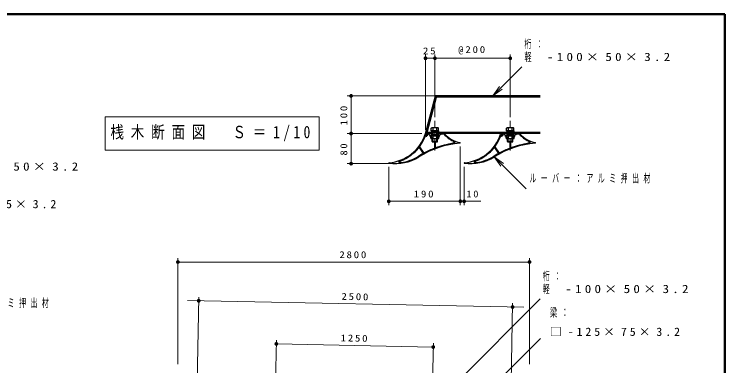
# Model space of a CAD drawing. Units: millimetres on the paper, with parts at other scales. Extents: x -385 to 0, y 0 to 267.
# Drawn here: x -188.6 to 0, y 173.6 to 267 of the extents above; entities that cross this region are included whole.
import ezdxf
from ezdxf.enums import TextEntityAlignment as Align

# ---------------------------------------------------------------- set-up
doc = ezdxf.new("R2010")
doc.units = ezdxf.units.MM
doc.linetypes.add('USER2', pattern=[6, 3, -1, 1, -1])
doc.layers.add('LY_1', color=4, linetype='Continuous', lineweight=25)
doc.layers.add('LY_4', color=7, linetype='Continuous', lineweight=13)
doc.styles.add('ＭＳ ゴシック', font='')
doc.styles.get('ＭＳ ゴシック').set_extended_font_data('MS Gothic')

# ---------------------------------------------------------------- blocks, each defined once
blk = doc.blocks.new('filled_dot')
at = {"color": 0, "linetype": 'Continuous', "lineweight": -2, "const_width": 1.25}
blk.add_lwpolyline([(-0.625, 0, 1), (0.625, 0, 1)], format="xyb", close=True, dxfattribs=at)
blk = doc.blocks.new('open_arrow')
at = {"color": 0, "linetype": 'Continuous', "lineweight": -2}
blk.add_lwpolyline([(7.5, 1.25), (0, 0), (7.5, -1.25)], dxfattribs=at)

msp = doc.modelspace()

# ---------------------------------------------------------------- linework, layer by layer
at = {"layer": 'LY_1', "color": 7, "lineweight": 13}
for p, q in [((-79.458, 236.301), (-79.458, 256.301)), ((-79.458, 255.301), (-76.958, 255.301)), ((-76.958, 239.69), (-76.958, 256.301)), ((-76.958, 255.301), (-56.958, 255.301)), ((-56.958, 239.69), (-56.958, 256.301)), ((-61.536, 245.301), (-53.843, 252.994)), ((-77.185, 245.301), (-100.208, 245.301)), ((-99.208, 235.301), (-99.208, 245.301)), ((-164.503, 239.701), (-164.503, 230.901)), ((-107.703, 239.701), (-164.503, 239.701)), ((-107.703, 230.901), (-107.703, 239.701)), ((-80.458, 235.301), (-100.208, 235.301)), ((-99.208, 227.301), (-99.208, 235.301)), ((-164.503, 230.901), (-107.703, 230.901)), ((-70.208, 231.853), (-70.208, 216.301)), ((-61.199, 229.111), (-52.743, 220.655)), ((-89.037, 227.301), (-100.208, 227.301)), ((-89.208, 226.483), (-89.208, 216.301)), ((-69.208, 226.483), (-69.208, 216.301)), ((-70.208, 217.301), (-89.208, 217.301)), ((-64.806, 217.301), (-70.208, 217.301)), ((-145.176, 174.072), (-145.176, 202.17)), ((-51.843, 174.072), (-51.843, 202.17)), ((-145.176, 201.17), (-51.843, 201.17)), ((-142.657, 190.929), (-53.341, 189.142)), ((-140.194, 164.02), (-139.637, 191.869)), ((-76.843, 163.493), (-48.977, 191.359)), ((-56.878, 162.353), (-56.321, 190.202)), ((-119.288, 167.47), (-119.029, 180.424)), ((-119.049, 179.424), (-77.39, 178.591)), ((-77.629, 166.637), (-77.37, 179.59)), ((-59.097, 170.67), (-48.948, 180.819))]:
    msp.add_line(p, q, dxfattribs=at)
at = {"layer": 'LY_1', "color": 190}
for p, q in [((-79.458, 235.301), (-76.779, 245.301)), ((-49.042, 245.301), (-76.779, 245.301)), ((-79.041, 235.621), (-76.533, 244.981)), ((-49.042, 244.981), (-76.864, 244.981)), ((-77.558, 235.301), (-79.458, 235.301)), ((-77.558, 235.621), (-79.372, 235.621)), ((-49.042, 235.621), (-76.358, 235.621)), ((-49.042, 235.301), (-76.358, 235.301))]:
    msp.add_line(p, q, dxfattribs=at)
at = {"layer": 'LY_1', "color": 2, "linetype": 'USER2', "lineweight": 13}
for p, q in [((-76.958, 230.769), (-76.958, 238.69)), ((-56.958, 230.769), (-56.958, 238.69))]:
    msp.add_line(p, q, dxfattribs=at)
at = {"layer": 'LY_1', "color": 7}
for p, q in [((-77.94, 236.731), (-77.783, 236.821)), ((-77.94, 236.021), (-77.94, 236.731)), ((-77.94, 236.021), (-75.977, 236.021)), ((-76.038, 236.021), (-77.878, 236.021)), ((-77.878, 236.021), (-77.878, 235.771)), ((-76.133, 236.821), (-77.783, 236.821)), ((-77.449, 236.021), (-77.449, 236.731)), ((-77.025, 236.021), (-76.958, 235.771)), ((-76.958, 236.021), (-76.891, 235.771)), ((-76.467, 236.021), (-76.467, 236.731)), ((-75.977, 236.731), (-76.133, 236.821)), ((-76.038, 236.021), (-76.038, 235.771)), ((-75.977, 236.021), (-75.977, 236.731)), ((-57.94, 236.731), (-57.783, 236.821)), ((-57.94, 236.021), (-57.94, 236.731)), ((-57.94, 236.021), (-55.977, 236.021)), ((-56.038, 236.021), (-57.878, 236.021)), ((-57.878, 236.021), (-57.878, 235.771)), ((-56.133, 236.821), (-57.783, 236.821)), ((-57.449, 236.021), (-57.449, 236.731)), ((-57.025, 236.021), (-56.958, 235.771)), ((-56.958, 236.021), (-56.891, 235.771)), ((-56.467, 236.021), (-56.467, 236.731)), ((-55.977, 236.731), (-56.133, 236.821)), ((-56.038, 236.021), (-56.038, 235.771)), ((-55.977, 236.021), (-55.977, 236.731)), ((-78.008, 235.621), (-78.008, 235.771)), ((-78.008, 235.771), (-75.908, 235.771)), ((-78.008, 235.621), (-75.908, 235.621)), ((-75.958, 235.001), (-77.958, 235.001)), ((-77.958, 235.001), (-77.958, 234.701)), ((-77.958, 234.701), (-75.958, 234.701)), ((-76.038, 235.771), (-77.878, 235.771)), ((-75.958, 234.701), (-75.958, 235.001)), ((-75.908, 235.771), (-75.908, 235.621)), ((-58.008, 235.621), (-58.008, 235.771)), ((-58.008, 235.771), (-55.908, 235.771)), ((-58.008, 235.621), (-55.908, 235.621)), ((-57.958, 235.001), (-57.958, 234.701)), ((-55.958, 235.001), (-57.958, 235.001)), ((-57.958, 234.701), (-55.958, 234.701)), ((-56.038, 235.771), (-57.878, 235.771)), ((-55.958, 234.701), (-55.958, 235.001)), ((-55.908, 235.771), (-55.908, 235.621))]:
    msp.add_line(p, q, dxfattribs=at)
at = {"layer": 'LY_1', "color": 131}
for p, q in [((-77.458, 234.021), (-77.458, 236.021)), ((-76.458, 234.021), (-76.458, 236.021)), ((-57.458, 234.021), (-57.458, 236.021)), ((-56.458, 234.021), (-56.458, 236.021)), ((-77.458, 234.021), (-76.458, 234.021)), ((-57.458, 234.021), (-56.458, 234.021))]:
    msp.add_line(p, q, dxfattribs=at)
at = {"layer": 'LY_1'}
for p, q in [((-77.513, 235.301), (-79.311, 235.301)), ((-78.649, 235.121), (-78.844, 235.121)), ((-78.523, 235.016), (-78.614, 235.106)), ((-78.487, 235.001), (-78.223, 235.001)), ((-78.173, 234.551), (-78.173, 234.951)), ((-78.063, 234.501), (-78.123, 234.501)), ((-78.013, 234.051), (-78.013, 234.451)), ((-77.993, 234.971), (-77.993, 234.711)), ((-77.513, 235.001), (-77.963, 235.001)), ((-77.863, 234.681), (-77.963, 234.681)), ((-77.713, 234.001), (-77.963, 234.001)), ((-77.833, 234.211), (-77.833, 234.651)), ((-77.513, 234.181), (-77.803, 234.181)), ((-77.663, 233.171), (-77.663, 233.951)), ((-77.558, 235.621), (-77.558, 235.301)), ((-77.483, 235.031), (-77.483, 235.271)), ((-77.483, 233.331), (-77.483, 234.151)), ((-76.433, 235.031), (-76.433, 235.271)), ((-76.433, 233.331), (-76.433, 234.151)), ((-74.55, 235.301), (-76.403, 235.301)), ((-76.403, 235.001), (-75.953, 235.001)), ((-76.403, 234.181), (-76.113, 234.181)), ((-76.358, 235.621), (-76.358, 235.301)), ((-76.253, 233.171), (-76.253, 233.951)), ((-76.203, 234.001), (-75.953, 234.001)), ((-76.083, 234.211), (-76.083, 234.651)), ((-76.053, 234.681), (-75.953, 234.681)), ((-75.923, 234.971), (-75.923, 234.711)), ((-75.903, 234.051), (-75.903, 234.451)), ((-75.853, 234.501), (-75.793, 234.501)), ((-75.743, 234.551), (-75.743, 234.951)), ((-75.429, 235.001), (-75.693, 235.001)), ((-75.394, 235.016), (-75.303, 235.106)), ((-74.55, 235.121), (-75.267, 235.121)), ((-57.513, 235.301), (-59.311, 235.301)), ((-58.649, 235.121), (-58.844, 235.121)), ((-58.523, 235.016), (-58.614, 235.106)), ((-58.487, 235.001), (-58.223, 235.001)), ((-58.173, 234.551), (-58.173, 234.951)), ((-58.063, 234.501), (-58.123, 234.501)), ((-58.013, 234.051), (-58.013, 234.451)), ((-57.993, 234.971), (-57.993, 234.711)), ((-57.513, 235.001), (-57.963, 235.001)), ((-57.863, 234.681), (-57.963, 234.681)), ((-57.713, 234.001), (-57.963, 234.001)), ((-57.833, 234.211), (-57.833, 234.651)), ((-57.513, 234.181), (-57.803, 234.181)), ((-57.663, 233.171), (-57.663, 233.951)), ((-57.558, 235.621), (-57.558, 235.301)), ((-57.483, 235.031), (-57.483, 235.271)), ((-57.483, 233.331), (-57.483, 234.151)), ((-56.433, 235.031), (-56.433, 235.271)), ((-56.433, 233.331), (-56.433, 234.151)), ((-54.55, 235.301), (-56.403, 235.301)), ((-56.403, 235.001), (-55.953, 235.001)), ((-56.403, 234.181), (-56.113, 234.181)), ((-56.358, 235.621), (-56.358, 235.301)), ((-56.253, 233.171), (-56.253, 233.951)), ((-56.203, 234.001), (-55.953, 234.001)), ((-56.083, 234.211), (-56.083, 234.651)), ((-56.053, 234.681), (-55.953, 234.681)), ((-55.923, 234.971), (-55.923, 234.711)), ((-55.903, 234.051), (-55.903, 234.451)), ((-55.853, 234.501), (-55.793, 234.501)), ((-55.743, 234.551), (-55.743, 234.951)), ((-55.429, 235.001), (-55.693, 235.001)), ((-55.394, 235.016), (-55.303, 235.106)), ((-54.55, 235.121), (-55.267, 235.121)), ((-77.613, 233.121), (-77.083, 233.121)), ((-77.453, 233.301), (-76.463, 233.301)), ((-77.033, 233.071), (-77.033, 231.419)), ((-76.883, 233.071), (-76.883, 231.514)), ((-76.833, 233.121), (-76.303, 233.121)), ((-57.613, 233.121), (-57.083, 233.121)), ((-57.453, 233.301), (-56.463, 233.301)), ((-57.033, 233.071), (-57.033, 231.419)), ((-56.883, 233.071), (-56.883, 231.514)), ((-56.833, 233.121), (-56.303, 233.121)), ((-81.132, 231.58), (-80.067, 230.043)), ((-81.054, 231.73), (-79.928, 230.105)), ((-61.132, 231.58), (-60.067, 230.043)), ((-61.054, 231.73), (-59.928, 230.105))]:
    msp.add_line(p, q, dxfattribs=at)
at = {"layer": 'LY_1', "color": 7}
for centre, radius, start, end in [((-77.694, 236.372), 0.434, 55.61586, 124.38414), ((-76.958, 235.183), 1.624, 72.41211, 107.58789), ((-76.222, 236.372), 0.434, 55.61586, 124.38414), ((-57.694, 236.372), 0.434, 55.61586, 124.38414), ((-56.958, 235.183), 1.624, 72.41211, 107.58789), ((-56.222, 236.372), 0.434, 55.61586, 124.38414)]:
    msp.add_arc(centre, radius, start, end, dxfattribs=at)
at = {"layer": 'LY_1'}
for centre, radius, start, end in [((-89.975, 238.526), 11, 274.35776, 342.19171), ((-89.975, 238.526), 11.18, 322.94187, 339.82214), ((-79.311, 235.101), 0.2, 90, 162.19171), ((-79.434, 234.653), 0.05, 47.61549, 159.82214), ((-79.185, 234.926), 0.32, 227.61549, 267.96659), ((-79.185, 234.926), 0.175, 2.03341, 267.96659), ((-79.193, 234.679), 0.0725, 267.96659, 87.96659), ((-78.937, 234.935), 0.0725, 182.03341, 2.03341), ((-78.844, 235.071), 0.05, 90, 203.07227), ((-79.185, 234.926), 0.32, 2.03341, 23.07227), ((-78.649, 235.071), 0.05, 45, 90), ((-78.487, 235.051), 0.05, 225, 270), ((-78.223, 234.951), 0.05, 0, 90), ((-78.123, 234.551), 0.05, 180, 270), ((-78.063, 234.451), 0.05, 0, 90), ((-77.963, 234.051), 0.05, 180, 270), ((-77.963, 234.971), 0.03, 90, 180), ((-77.963, 234.711), 0.03, 180, 270), ((-77.863, 234.651), 0.03, 0, 90), ((-77.803, 234.211), 0.03, 180, 270), ((-77.713, 233.951), 0.05, 0, 90), ((-77.513, 235.271), 0.03, 0, 90), ((-77.513, 235.031), 0.03, 270, 0), ((-77.513, 234.151), 0.03, 0, 90), ((-76.403, 235.271), 0.03, 90, 180), ((-76.403, 235.031), 0.03, 180, 270), ((-76.403, 234.151), 0.03, 90, 180), ((-76.203, 233.951), 0.05, 90, 180), ((-76.113, 234.211), 0.03, 270, 0), ((-76.053, 234.651), 0.03, 90, 180), ((-75.953, 234.971), 0.03, 0, 90), ((-75.953, 234.711), 0.03, 270, 0), ((-75.953, 234.051), 0.05, 270, 0), ((-75.853, 234.451), 0.05, 90, 180), ((-75.793, 234.551), 0.05, 270, 0), ((-75.693, 234.951), 0.05, 90, 180), ((-75.429, 235.051), 0.05, 270, 315), ((-75.267, 235.071), 0.05, 90, 135), ((-74.55, 235.101), 0.2, 41.07659, 90), ((-74.55, 235.101), 0.02, 41.07659, 90), ((-69.122, 239.832), 7.18, 221.07659, 245.05238), ((-69.122, 239.832), 7, 221.07659, 260.5565), ((-69.975, 238.526), 11, 274.35776, 342.19171), ((-69.975, 238.526), 11.18, 322.94187, 339.82214), ((-59.311, 235.101), 0.2, 90, 162.19171), ((-59.434, 234.653), 0.05, 47.61549, 159.82214), ((-59.185, 234.926), 0.32, 227.61549, 267.96659), ((-59.185, 234.926), 0.175, 2.03341, 267.96659), ((-59.193, 234.679), 0.0725, 267.96659, 87.96659), ((-58.937, 234.935), 0.0725, 182.03341, 2.03341), ((-58.844, 235.071), 0.05, 90, 203.07227), ((-59.185, 234.926), 0.32, 2.03341, 23.07227), ((-58.649, 235.071), 0.05, 45, 90), ((-58.487, 235.051), 0.05, 225, 270), ((-58.223, 234.951), 0.05, 0, 90), ((-58.123, 234.551), 0.05, 180, 270), ((-58.063, 234.451), 0.05, 0, 90), ((-57.963, 234.051), 0.05, 180, 270), ((-57.963, 234.971), 0.03, 90, 180), ((-57.963, 234.711), 0.03, 180, 270), ((-57.863, 234.651), 0.03, 0, 90), ((-57.803, 234.211), 0.03, 180, 270), ((-57.713, 233.951), 0.05, 0, 90), ((-57.513, 235.271), 0.03, 0, 90), ((-57.513, 235.031), 0.03, 270, 0), ((-57.513, 234.151), 0.03, 0, 90), ((-56.403, 235.271), 0.03, 90, 180), ((-56.403, 235.031), 0.03, 180, 270), ((-56.403, 234.151), 0.03, 90, 180), ((-56.203, 233.951), 0.05, 90, 180), ((-56.113, 234.211), 0.03, 270, 0), ((-56.053, 234.651), 0.03, 90, 180), ((-55.953, 234.971), 0.03, 0, 90), ((-55.953, 234.711), 0.03, 270, 0), ((-55.953, 234.051), 0.05, 270, 0), ((-55.853, 234.451), 0.05, 90, 180), ((-55.793, 234.551), 0.05, 270, 0), ((-55.693, 234.951), 0.05, 90, 180), ((-55.429, 235.051), 0.05, 270, 315), ((-55.267, 235.071), 0.05, 90, 135), ((-54.55, 235.101), 0.2, 41.07659, 90), ((-54.55, 235.101), 0.02, 41.07659, 90), ((-49.122, 239.832), 7.18, 221.07659, 245.05238), ((-49.122, 239.832), 7, 221.07659, 260.5565), ((-67.995, 207.882), 25, 95.2352, 121.88041), ((-77.613, 233.171), 0.05, 180, 270), ((-77.453, 233.331), 0.03, 180, 270), ((-77.083, 233.071), 0.05, 0, 90), ((-76.833, 233.071), 0.05, 90, 180), ((-67.995, 207.882), 25.18, 99.63845, 110.50539), ((-76.463, 233.331), 0.03, 270, 0), ((-76.303, 233.171), 0.05, 270, 0), ((-76.303, 233.171), 0.05, 270, 0), ((-72.245, 232.904), 0.2, 279.63845, 339.51865), ((-72.235, 233.141), 0.2, 1.77929, 65.05238), ((-71.999, 232.812), 0.0625, 40.85171, 159.51865), ((-71.973, 233.149), 0.0625, 181.77929, 310.33666), ((-71.819, 232.968), 0.175, 220.85171, 130.33666), ((-70.283, 232.853), 0.075, 275.2352, 80.5565), ((-47.995, 207.882), 25, 95.2352, 121.88041), ((-57.613, 233.171), 0.05, 180, 270), ((-57.453, 233.331), 0.03, 180, 270), ((-57.083, 233.071), 0.05, 0, 90), ((-56.833, 233.071), 0.05, 90, 180), ((-47.995, 207.882), 25.18, 99.63845, 110.50539), ((-56.463, 233.331), 0.03, 270, 0), ((-56.303, 233.171), 0.05, 270, 0), ((-56.303, 233.171), 0.05, 270, 0), ((-52.245, 232.904), 0.2, 279.63845, 339.51865), ((-52.235, 233.141), 0.2, 1.77929, 65.05238), ((-51.999, 232.812), 0.0625, 40.85171, 159.51865), ((-51.973, 233.149), 0.0625, 181.77929, 310.33666), ((-51.819, 232.968), 0.175, 220.85171, 130.33666), ((-50.283, 232.853), 0.075, 275.2352, 80.5565), ((-89.975, 238.526), 11.18, 290.63202, 321.60395), ((-81.173, 231.551), 0.05, 34.7085, 141.60395), ((-81.013, 231.759), 0.05, 142.94187, 214.7085), ((-67.995, 207.882), 25.18, 111.11274, 118.12188), ((-77.083, 231.419), 0.05, 291.11274, 0), ((-76.833, 231.514), 0.05, 180, 290.50539), ((-69.975, 238.526), 11.18, 290.63202, 321.60395), ((-61.173, 231.551), 0.05, 34.7085, 141.60395), ((-61.013, 231.759), 0.05, 142.94187, 214.7085), ((-47.995, 207.882), 25.18, 111.11274, 118.12188), ((-57.083, 231.419), 0.05, 291.11274, 0), ((-56.833, 231.514), 0.05, 180, 290.50539), ((-87.537, 239.301), 12, 262.30635, 301.88041), ((-87.537, 239.301), 11.82, 277.89392, 301.88041), ((-67.995, 207.882), 25.18, 118.69307, 121.88041), ((-80.109, 230.014), 0.05, 298.69306, 34.7085), ((-79.887, 230.134), 0.05, 214.7085, 298.12188), ((-67.537, 239.301), 12, 262.30635, 301.88041), ((-67.537, 239.301), 11.82, 277.89392, 301.88041), ((-47.995, 207.882), 25.18, 118.69307, 121.88041), ((-60.109, 230.014), 0.05, 298.69306, 34.7085), ((-59.887, 230.134), 0.05, 214.7085, 298.12188), ((-89.133, 227.483), 0.075, 94.35776, 262.30635), ((-86.382, 227.733), 0.175, 59.97568, 329.46063), ((-86.258, 227.936), 0.0625, 238.42782, 335.0062), ((-86.181, 227.607), 0.0625, 51.29358, 147.91277), ((-85.93, 227.783), 0.3, 110.63202, 155.0062), ((-85.955, 227.89), 0.3, 231.29358, 277.89392), ((-69.133, 227.483), 0.075, 94.35776, 262.30635), ((-66.382, 227.733), 0.175, 59.97568, 329.46063), ((-66.258, 227.936), 0.0625, 238.42782, 335.0062), ((-66.181, 227.607), 0.0625, 51.29358, 147.91277), ((-65.93, 227.783), 0.3, 110.63202, 155.0062), ((-65.955, 227.89), 0.3, 231.29358, 277.89392)]:
    msp.add_arc(centre, radius, start, end, dxfattribs=at)
at = {"layer": 'LY_4', "lineweight": 50}
for p, q in [((0, 267), (-385, 267)), ((0, 0), (0, 267))]:
    msp.add_line(p, q, dxfattribs=at)

# ---------------------------------------------------------------- block references
at = {"layer": 'LY_1', "color": 7, "lineweight": 13, "xscale": 0.4, "yscale": 0.4}
for p in [(-79.458, 255.301), (-76.958, 255.301), (-89.208, 217.301), (-70.208, 217.301), (-145.176, 201.17)]:
    msp.add_blockref('filled_dot', p, dxfattribs=at)
for name, p, rotation in [('filled_dot', (-76.958, 255.301), 180), ('filled_dot', (-56.958, 255.301), 180), ('open_arrow', (-61.536, 245.301), 45), ('filled_dot', (-99.208, 245.301), 270), ('filled_dot', (-99.208, 235.301), 270), ('filled_dot', (-99.208, 235.301), 90), ('open_arrow', (-61.199, 229.111), 315), ('filled_dot', (-99.208, 227.301), 90), ('filled_dot', (-70.208, 217.301), 180), ('filled_dot', (-69.208, 217.301), 180), ('filled_dot', (-51.843, 201.17), 180), ('filled_dot', (-139.657, 190.869), 178.9), ('filled_dot', (-56.341, 189.202), 358.9), ('filled_dot', (-119.049, 179.424), 358.9), ('filled_dot', (-77.39, 178.591), 178.9)]:
    msp.add_blockref(name, p, dxfattribs=dict(at, rotation=rotation))

# ---------------------------------------------------------------- texts
at = {"layer": 'LY_1', "color": 7, "style": 'ＭＳ ゴシック', "width": 0.6}
for p in [(-53.182, 255.644), (-48.328, 194.009)]:
    msp.add_text('軽', height=2.199, dxfattribs=at).set_placement(p, align=Align.MIDDLE_LEFT)
at = {"layer": 'LY_1', "color": 7, "style": 'ＭＳ ゴシック'}
for s, insert, char_height, attachment_point in [('\\T1.64;\\W0.6;桁：', (-53.182, 258.944), 2.199, 4), ('\\T1.33;\\W1.15;@200', (-66.958, 256.301), 1.833, 8), ('\\T1.34;\\W1.15;25', (-78.208, 256.301), 1.833, 8), ('\\T1.5;\\W1.15;-100×50×3.2', (-47.182, 255.644), 2.199, 4), ('\\T1.5;\\W0.8;桟木断面図\u3000Ｓ＝1/10', (-163.103, 235.301), 3.299, 4), ('\\T1.5;\\W1.15;-100×50×3.2', (-204.347, 226.528), 2.199, 4), ('\\T1.64;\\W0.6;ルーバー：アルミ押出材', (-51.885, 223.305), 2.199, 4), ('\\T1.33;\\W1.15;190', (-79.708, 218.301), 1.833, 8), ('\\T1.34;\\W1.1;10', (-66.774, 218.301), 1.833, 8), ('\\T1.5;\\W1.05;□-125×75×3.2', (-212.025, 216.537), 2.199, 4), ('\\T1.33;\\W1.15;2800', (-98.51, 202.17), 1.833, 8), ('\\T1.64;\\W0.6;桁：', (-48.328, 197.309), 2.199, 4), ('\\T1.5;\\W1.15;-100×50×3.2', (-42.328, 194.009), 2.199, 4), ('\\T1.64;\\W0.6;ルーバー：アルミ押出材', (-211.593, 190.192), 2.199, 4), ('\\T1.5;\\W0.65;梁：', (-46.442, 187.619), 2.199, 4), ('\\T1.5;\\W1.05;□-125×75×3.2', (-46.442, 182.619), 2.199, 4)]:
    msp.add_mtext(s, dxfattribs=dict(at, insert=insert, char_height=char_height, attachment_point=attachment_point))
at = {"layer": 'LY_1', "color": 7, "char_height": 1.833, "attachment_point": 8, "style": 'ＭＳ ゴシック'}
for s, insert, rotation in [('\\T1.33;\\W1.15;100', (-100.208, 240.301), 90), ('\\T1.34;\\W1.1;80', (-100.208, 231.301), 90), ('\\T1.33;\\W1.15;2500', (-97.979, 191.035), 358.854), ('\\T1.33;\\W1.15;1250', (-98.2, 180.007), 358.854)]:
    msp.add_mtext(s, dxfattribs=dict(at, insert=insert, rotation=rotation))

doc.saveas('drawing.dxf')
